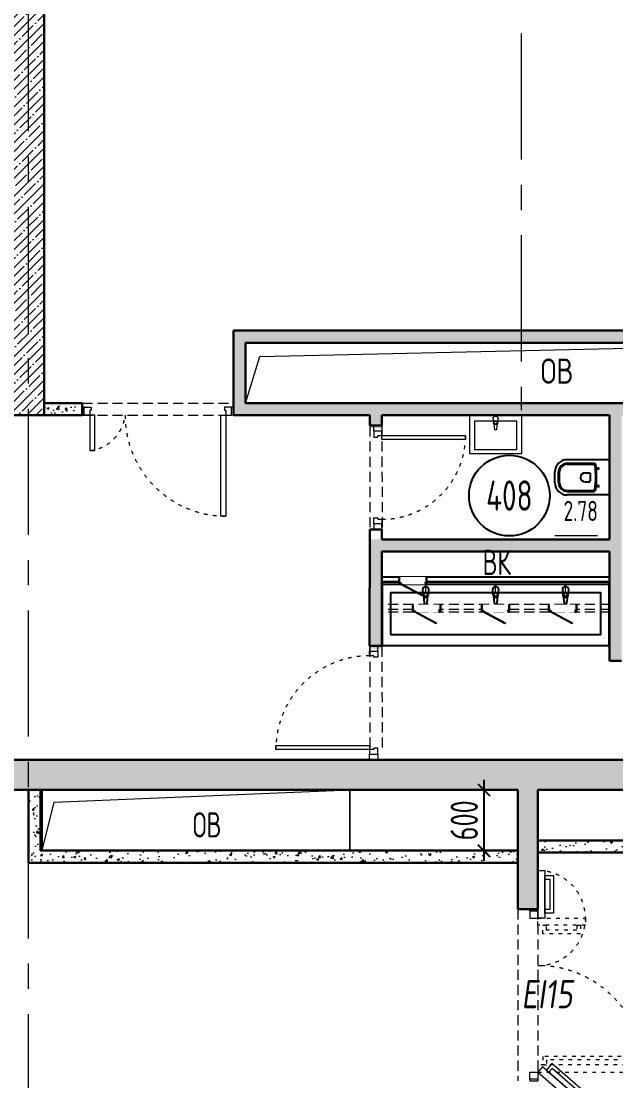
# Model space of a CAD drawing. Header units: millimetres. Extents: x -265044 to 366616, y 0 to 292181.
# Drawn here: x 237623 to 243518, y 71983 to 82486 of the extents above; entities that cross this region are included whole.
import ezdxf
from ezdxf import colors
from ezdxf.entities.mleader import LeaderData, LeaderLine
from ezdxf.enums import TextEntityAlignment as Align
from ezdxf.math import Vec2, Vec3

# ---------------------------------------------------------------- set-up
doc = ezdxf.new("R2010")
doc.units = ezdxf.units.MM
doc.header["$MEASUREMENT"] = 0
doc.set_wipeout_variables(frame=1)
doc.header["$PDMODE"] = 3
doc.header["$PDSIZE"] = -4
for name, pattern in [('ACAD_ISO03W100', [30, 12, -18]), ('ADSK_Штриховая_ш2 п1', [3, 2, -1]), ('CENTER', [2, 1.25, -0.25, 0.25, -0.25])]:
    doc.linetypes.add(name, pattern=pattern)
doc.layers.get('0').update_dxf_attribs({"color": 250, "lineweight": 9})
doc.layers.get('Defpoints').update_dxf_attribs({"color": 6})
for name, color, linetype, lineweight in [('_TEXT', 189, 'Continuous', 30), ('АР_Двери', 5, 'Continuous', 18), ('АР_Маркер экспликации', 239, 'Continuous', 13), ('АР_Номер помещения', 1, 'Continuous', 25), ('АР_Оси', 193, 'Continuous', 9), ('АР_Отметки', 250, 'Continuous', 15), ('АР_Перегородки газоблок', 165, 'Continuous', 30), ('АР_Перегородки газоблок_Штрих', 165, 'Continuous', 5), ('АР_Помещения_площадь', 19, 'Continuous', 9), ('АР_Сущ Несущая стена', 202, 'Continuous', 30), ('АР_тонкая линия', 250, 'Continuous', 0), ('АР_Штриховка монолит', 250, 'Continuous', 9), ('Размер шахт', 95, 'Continuous', 9), ('Эвакуация', 7, 'Continuous', 9)]:
    doc.layers.add(name, color=color, linetype=linetype, lineweight=lineweight)
doc.layers.add('АР_Отверстия', color=251, linetype='Continuous')
doc.layers.add('ТХ_сантехника', color=253, linetype='Continuous')
doc.layers.add('АР_ПБ_Двери', color=7, linetype='Continuous', lineweight=15, true_color=0xdb0000)
doc.styles.add('ICOCPEUR', font='isocpeur.ttf')
doc.styles.add('ISOCPEUR', font='isocpeur.ttf', dxfattribs={"width": 0.7})
doc.styles.get("Standard").update_dxf_attribs({"font": 'isocpeur.ttf'})
doc.styles.add('Архитект', font='isocpeur.ttf', dxfattribs={"width": 0.8, "oblique": 8})
doc.dimstyles.new('R_100', dxfattribs={"dimtxt": 270, "dimasz": 120, "dimexe": 100, "dimexo": 0, "dimgap": 60, "dimtad": 1, "dimdec": 0, "dimrnd": 5, "dimzin": 0, "dimdsep": 46, "dimtxsty": 'ISOCPEUR', "dimblk": 'ARCHTICK', "dimcen": 0, "dimdle": 100, "dimclrd": 256, "dimclre": 256, "dimclrt": 256, "dimadec": 0, "dimazin": 0, "dimtfac": 2, "dimtdec": 0, "dimtofl": 0, "dimtmove": 1, "dimatfit": 3, "dimfxl": 1, "dimtvp": 3, "dimtolj": 1, "dimtzin": 0, "dimarcsym": 0})
pattern_1 = [(50, (0, 0), (215.17805, -18.82564), [22.5, -247.5]), (355, (0, 0), (-41.6254, 225.65764), [18, -198]), (100.45144, (17.93, -1.57), (173.55265, 206.832), [19.12206, -210.34263]), (46.1842, (0, 60), (320.1724, -49.65578), [33.75, -371.25]), (96.63564, (26.68, 55.86), (280.3986, 292.23558), [28.6831, -315.51413]), (351.18416, (0, 60), (280.3986, 292.2356), [27, -297]), (21, (30, 45), (179.07212, -120.78567), [22.5, -247.5]), (326, (30, 45), (72.9946, 217.54501), [18, -198]), (71.451445, (44.92, 34.93), (252.06671, 96.75935), [19.12206, -210.34263]), (37.5, (0, 0), (3.647957, 99.868156), [0, -195.6, 0, -201, 0, -198.75]), (7.5, (0, 0), (78.92086, 118.323514), [0, -114.6, 0, -191.1, 0, -75.75]), (327.5, (-66.9, 0), (160.14673, -6.766462), [0, -75, 0, -234, 0, -310.5]), (317.5, (-96.9, 0), (174.95585, 30.031495), [0, -97.5, 0, -155.4, 0, -220.5])]

# ---------------------------------------------------------------- blocks, each defined once
blk = doc.blocks.new('Полуторная_на лестницу')
at = {"color": 8}
for points in [[(75, 80), (75, 1080), (125, 1080), (125, 80)], [(1375, 430), (1375, 80), (1425, 80), (1425, 430)]]:
    blk.add_lwpolyline(points, close=True, dxfattribs=at)
for points in [[(0, 0), (0, 80), (20, 80), (20, 0), (0, 0)], [(20, 80), (20, 0), (90, 0), (90, 30), (75, 30), (75, 80), (20, 80)], [(1480, 80), (1480, 0), (1410, 0), (1410, 30), (1425, 30), (1425, 80), (1480, 80)], [(1500, 0), (1500, 80), (1480, 80), (1480, 0), (1500, 0)]]:
    blk.add_lwpolyline(points, dxfattribs=at)
at = {"color": 8, "linetype": 'ACAD_ISO03W100', "ltscale": 3}
for centre, radius, start, end in [((75, 80), 1000, 0, 90), ((1465, 40), 392, 95.9075, 174.0925)]:
    blk.add_arc(centre, radius, start, end, dxfattribs=at)
blk = doc.blocks.new('*U196')
at = {"layer": 'АР_Номер помещения', "color": 8}
blk.add_circle((-21216, 2032), 400, dxfattribs=at)
at = {"layer": 'АР_Помещения_площадь', "color": 8}
blk.add_line((-20343, 1633), (-20766, 1633), dxfattribs=at)
at = {"color": 8, "style": 'ISOCPEUR', "width": 0.7, "flags": 1}
blk.add_attdef('КАТЕГОРИЯ', (-499, -2092), '', height=250, dxfattribs=at)
at = {"layer": 'АР_Номер помещения', "color": 8, "style": 'ISOCPEUR', "width": 0.7}
blk.add_attdef('НОМЕР_ПОМЕЩЕНИЯ', text='', height=300, dxfattribs=at).set_placement((-21216, 2032), align=Align.MIDDLE_CENTER)
at = {"layer": 'АР_Помещения_площадь', "color": 8, "style": 'ISOCPEUR', "width": 0.7}
blk.add_attdef('ПЛОЩАДЬ_ПОМЕЩЕНИЯ', text='', height=200, dxfattribs=at).set_placement((-20339, 1879), align=Align.MIDDLE_RIGHT)
at = {"layer": 'АР_Помещения_площадь', "color": 8, "lineweight": 30, "width": 0.7, "flags": 104}
blk.add_attdef('ИМЯ_ПОМЕЩЕНИЯ', text='', height=100, dxfattribs=at).set_placement((158, 1217), align=Align.MIDDLE_CENTER)
blk = doc.blocks.new('*U182')
at = {"layer": 'АР_Номер помещения', "color": 8}
blk.add_circle((-19205, -457), 400, dxfattribs=at)
at = {"layer": 'АР_Помещения_площадь', "color": 8}
blk.add_line((-15049, -4015), (-15471, -4015), dxfattribs=at)
at = {"color": 8, "style": 'ISOCPEUR', "width": 0.7, "flags": 1}
blk.add_attdef('КАТЕГОРИЯ', (-499, -2092), '', height=250, dxfattribs=at)
at = {"layer": 'АР_Номер помещения', "color": 8, "style": 'ISOCPEUR', "width": 0.7}
blk.add_attdef('НОМЕР_ПОМЕЩЕНИЯ', text='', height=300, dxfattribs=at).set_placement((-19205, -457), align=Align.MIDDLE_CENTER)
at = {"layer": 'АР_Помещения_площадь', "color": 8, "lineweight": 30, "width": 0.7, "flags": 104}
blk.add_attdef('ИМЯ_ПОМЕЩЕНИЯ', text='', height=100, dxfattribs=at).set_placement((158, 1217), align=Align.MIDDLE_CENTER)
at = {"layer": 'АР_Помещения_площадь', "color": 8, "style": 'ISOCPEUR', "width": 0.7}
blk.add_attdef('ПЛОЩАДЬ_ПОМЕЩЕНИЯ', text='', height=200, dxfattribs=at).set_placement((-15044, -3769), align=Align.MIDDLE_RIGHT)
blk = doc.blocks.new('_DotSmall')
at = {"color": 8, "linetype": 'ByBlock', "const_width": 0.5}
blk.add_lwpolyline([(-0.0625, 0, 1), (0.0625, 0, 1)], format="xyb", close=True, dxfattribs=at)
blk = doc.blocks.new('_ArchTick')
at = {"color": 8, "linetype": 'ByBlock', "const_width": 0.15}
blk.add_lwpolyline([(-0.5, -0.5), (0.5, 0.5)], dxfattribs=at)
blk = doc.blocks.new('*D783')
at = {"layer": 'Defpoints', "color": 0, "lineweight": 13, "ltscale": 100, "transparency": 16777216}
for p in [(242546, 74866), (242211, 74264), (242546, 74264)]:
    blk.add_point(p, dxfattribs=at)
at = {"layer": 'Размер шахт', "color": 8, "lineweight": -2, "ltscale": 100, "transparency": 16777216}
for p, q in [((242211, 74966), (242211, 74164)), ((242546, 74866), (242111, 74866)), ((242546, 74264), (242111, 74264))]:
    blk.add_line(p, q, dxfattribs=at)
at = {"layer": 'Размер шахт', "color": 8, "lineweight": -2, "ltscale": 100, "transparency": 16777216, "xscale": 120, "yscale": 120, "zscale": 120}
for p, rotation in [((242211, 74866), 90), ((242211, 74264), 270)]:
    blk.add_blockref('_ArchTick', p, dxfattribs=dict(at, rotation=rotation))
at = {"layer": 'Размер шахт', "color": 8, "ltscale": 100, "transparency": 16777216, "insert": (242016, 74565), "char_height": 270, "attachment_point": 5, "rotation": 90, "style": 'ISOCPEUR'}
blk.add_mtext('\\A1;600', dxfattribs=at)
blk = doc.blocks.new('Из_буфера27431')
at = {"color": 8, "linetype": 'Continuous', "lineweight": 5}
for p, q in [((-139, 11), (-86, 18)), ((-139, 11), (-86, 18)), ((-76, 21), (-34, 25)), ((-76, 21), (-34, 25)), ((-59, 14), (-74, 14)), ((-59, 14), (-74, 14)), ((-59, -14), (-59, 14)), ((-59, -14), (-59, 14)), ((-86, -18), (-139, -11)), ((-86, -18), (-139, -11)), ((-34, -25), (-76, -21)), ((-34, -25), (-76, -21)), ((-74, -14), (-59, -14)), ((-74, -14), (-59, -14))]:
    blk.add_line(p, q, dxfattribs=at)
for points in [[(0, -260), (-380, -260), (-380, 260), (0, 260)], [(-59, -210), (-339, -210), (-339, 210), (-59, 210)], [(-59, -210), (-339, -210), (-339, 210), (-59, 210)]]:
    blk.add_lwpolyline(points, close=True, dxfattribs=at)
for centre, radius, start, end in [((-137, 0), 11.2, 97.1389, 262.8611), ((-137, 0), 11.2, 97.1389, 262.8611), ((-74, 0), 21.1, 122.771, 237.229), ((-74, 0), 21.1, 122.771, 237.229), ((-74, 0), 13.6, 90, 270), ((-74, 0), 13.6, 90, 270), ((-74, 0), 21.1, 95.1696, 122.771), ((-74, 0), 21.1, 95.1696, 122.771), ((-34, 0), 25, 270, 90), ((-34, 0), 25, 270, 90), ((-74, 0), 21.1, 237.229, 264.8304), ((-74, 0), 21.1, 237.229, 264.8304)]:
    blk.add_arc(centre, radius, start, end, dxfattribs=at)
blk = doc.blocks.new('унитаз поликлиники')
at = {"color": 8}
for p, q in [((0, 175), (0, -175)), ((0, 175), (420, 175)), ((420, 139), (150, 139)), ((420, 129), (157, 129)), ((126, 87), (100, 87)), ((112, 73), (112, 100)), ((192, -34), (192, 34)), ((242, 44), (202, 44)), ((494, 57), (494, -57)), ((504, 55), (504, -55)), ((540, 55), (540, -55)), ((126, -87), (99, -86)), ((112, -73), (112, -100)), ((242, -44), (202, -44)), ((0, -175), (420, -175)), ((420, -139), (148, -139)), ((420, -129), (155, -129))]:
    blk.add_line(p, q, dxfattribs=at)
for centre, radius, start, end in [((420, 55), 120, 0, 90), ((420, 55), 83.5, 359.8619, 90.3335), ((420, 55), 74, 0, 90), ((242, 0), 43.7, 270, 90), ((420, -55), 120, 270, 0), ((420, -55), 84, 270, 0), ((420, -55), 74, 270, 358.4018)]:
    blk.add_arc(centre, radius, start, end, dxfattribs=at)
at = {"color": 8, "extrusion": (0, 0, -1)}
for centre, major_axis, ratio, start_param, end_param in [((1158, 0), (-731, -726), 0.993775, 0.659849, 0.910919), ((984, 0), (-23, -941), 0.89728, 1.422258, 1.677847), ((150, 127), (-5.6, -10.5), 0.821373, 1.269211, 2.570669), ((154, 120), (-5.61, -7.72), 0.798093, 1.232924, 2.686723), ((112, 87), (3.55, 3.55), 1, 5.504025, 11.78721), ((202, -33), (4.12, -9.49), 0.964797, 0.42926, 1.943413), ((148, -127), (5.4, -10.4), 0.836443, 0.56114, 1.877577), ((155, -117), (5.3, -10.4), 0.842984, 0.549902, 1.8819)]:
    blk.add_ellipse(centre, major_axis=major_axis, ratio=ratio, start_param=start_param, end_param=end_param, dxfattribs=at)
at = {"color": 8}
for centre, major_axis, ratio, start_param, end_param in [((202, 33), (4.12, 9.49), 0.964797, 0.42926, 1.943413), ((112, -87), (3.54, -3.55), 1, 5.504025, 11.78721)]:
    blk.add_ellipse(centre, major_axis=major_axis, ratio=ratio, start_param=start_param, end_param=end_param, dxfattribs=at)
blk = doc.blocks.new('*U986')
at = {"color": 8}
for points in [[(-55, -80), (-55, 0), (-115, 0), (-115, -40), (-100, -40), (-100, -80), (-55, -80)], [(0, 0), (0, -80), (-55, -80), (-55, 0), (0, 0)], [(-1130, 0), (-1130, -80), (-1075, -80), (-1075, 0), (-1130, 0)], [(-1075, -80), (-1075, 0), (-1015, 0), (-1015, -40), (-1030, -40), (-1030, -80), (-1075, -80)]]:
    blk.add_lwpolyline(points, dxfattribs=at)
blk.add_lwpolyline([(-100, -80), (-100, -1010), (-140, -1010), (-140, -80)], close=True, dxfattribs=at)
at = {"color": 8, "linetype": 'ACAD_ISO03W100', "ltscale": 3}
blk.add_arc((-100, -80), 930, 180, 270, dxfattribs=at)
blk = doc.blocks.new('*U1004')
at = {"color": 8}
blk.add_lwpolyline([(100, 80), (100, 910), (140, 910), (140, 80)], close=True, dxfattribs=at)
for points in [[(0, 0), (0, 80), (55, 80), (55, 0), (0, 0)], [(55, 80), (55, 0), (115, 0), (115, 40), (100, 40), (100, 80), (55, 80)], [(975, 80), (975, 0), (915, 0), (915, 40), (930, 40), (930, 80), (975, 80)], [(1030, 0), (1030, 80), (975, 80), (975, 0), (1030, 0)]]:
    blk.add_lwpolyline(points, dxfattribs=at)
at = {"color": 8, "linetype": 'ACAD_ISO03W100', "ltscale": 3}
blk.add_arc((100, 80), 830, 0, 90, dxfattribs=at)
blk = doc.blocks.new('Из_буфера31843')
at = {"color": 8}
for p, q in [((355.9, 103.6), (351.9, 61.7)), ((365.8, 166.1), (359.2, 113.1)), ((363.3, 86.6), (363.3, 101.5)), ((390.5, 86.6), (363.3, 86.6)), ((394.6, 113.1), (388, 166.1)), ((390.5, 101.5), (390.5, 86.6)), ((401.9, 61.7), (397.9, 103.6)), ((905.9, 103.6), (901.9, 61.7)), ((915.8, 166.1), (909.2, 113.1)), ((913.3, 86.6), (913.3, 101.5)), ((940.5, 86.6), (913.3, 86.6)), ((944.6, 113.1), (938, 166.1)), ((940.5, 101.5), (940.5, 86.6)), ((951.9, 61.7), (947.9, 103.6)), ((1455.8, 103.6), (1451.8, 61.7)), ((1465.7, 166.1), (1459.1, 113.1)), ((1463.2, 86.6), (1463.2, 101.5)), ((1490.4, 86.6), (1463.2, 86.6)), ((1494.5, 113.1), (1487.9, 166.1)), ((1490.4, 101.5), (1490.4, 86.6)), ((1501.8, 61.7), (1497.8, 103.6))]:
    blk.add_line(p, q, dxfattribs=at)
at = {"color": 8, "lineweight": 13, "ltscale": 500}
for p, q in [((376.9, 85), (376.9, 22.5)), ((926.9, 85), (926.9, 22.5)), ((1476.9, 85), (1476.9, 22.5))]:
    blk.add_line(p, q, dxfattribs=at)
at = {"color": 8}
for points in [[(1819.9, 500), (33.9, 500), (33.9, 0), (1819.9, 0)], [(1754.9, 415), (98.9, 415), (98.9, 85), (1754.9, 85)]]:
    blk.add_lwpolyline(points, close=True, dxfattribs=at)
for centre, major_axis, start_param, end_param in [((376.9, 164.7), (-7.91, 7.91), 4.051589, 6.943986), ((926.9, 164.7), (-7.91, 7.91), 4.051589, 6.943986), ((1476.8, 164.7), (-7.91, 7.91), 4.051589, 6.943986), ((376.9, 101.7), (-14.9, -14.9), -1.35736, -0.875625), ((376.9, 101.7), (-14.9, 14.9), 4.498953, 6.496621), ((376.9, 101.5), (-9.62, 9.62), 3.926991, 7.068583), ((376.9, 101.7), (-14.9, 14.9), 4.017217, 4.498953), ((926.9, 101.7), (-14.9, -14.9), -1.35736, -0.875625), ((926.9, 101.7), (-14.9, 14.9), 4.498953, 6.496621), ((926.9, 101.5), (-9.62, 9.62), 3.926991, 7.068583), ((926.9, 101.7), (-14.9, 14.9), 4.017217, 4.498953), ((1476.8, 101.7), (-14.9, -14.9), -1.35736, -0.875625), ((1476.8, 101.7), (-14.9, 14.9), 4.498953, 6.496621), ((1476.8, 101.5), (-9.62, 9.62), 3.926991, 7.068583), ((1476.8, 101.7), (-14.9, 14.9), 4.017217, 4.498953), ((376.9, 61.7), (-17.7, -17.7), -0.785398, 2.356194), ((926.9, 61.7), (-17.7, -17.7), -0.785398, 2.356194), ((1476.8, 61.7), (-17.7, -17.7), -0.785398, 2.356194)]:
    blk.add_ellipse(centre, major_axis=major_axis, ratio=1, start_param=start_param, end_param=end_param, dxfattribs=at)
blk = doc.blocks.new('дв.1700')
at = {"layer": 'АР_Двери', "color": 8}
for points in [[(-87, 0), (-87, -80), (-70, -80), (-70, 0), (-87, 0)], [(-70, -80), (-70, 0), (0, 0), (0, -30), (0, -30), (0, -80), (-70, -80)], [(1596, -80), (1596, 0), (1526, 0), (1526, -30), (1526, -30), (1526, -80), (1596, -80)], [(1613, 0), (1613, -80), (1596, -80), (1596, 0), (1613, 0)]]:
    blk.add_lwpolyline(points, dxfattribs=at)
for points in [[(0, -80), (-692, -876), (-639, -922), (53, -126)], [(1997, -150), (1526, -150), (1526, -80), (1997, -80)], [(20, -164), (-606, -884), (-542, -940), (84, -219)], [(-3, -190), (-583, -858), (-546, -890), (35, -223)], [(1947, -235), (1576, -235), (1576, -150), (1947, -150)], [(1912, -200), (1611, -200), (1611, -150), (1912, -150)]]:
    blk.add_lwpolyline(points, close=True, dxfattribs=at)
at = {"layer": 'АР_Двери', "color": 8, "linetype": 'ACAD_ISO03W100', "ltscale": 3}
for points in [[(0, -80), (0, -1135), (70, -1135), (70, -80)], [(1456, -551), (1456, -80), (1526, -80), (1526, -551)]]:
    blk.add_lwpolyline(points, close=True, dxfattribs=at)
for points in [[(70, -1050), (70, -1085), (155, -1085), (155, -130), (70, -130), (70, -165)], [(70, -1050), (120, -1050), (120, -165), (70, -165)], [(1456, -466), (1456, -501), (1371, -501), (1371, -130), (1456, -130), (1456, -165)], [(1456, -466), (1406, -466), (1406, -165), (1456, -165)]]:
    blk.add_lwpolyline(points, dxfattribs=at)
for centre, radius, start, end in [((0, -80), 1055, 229, 0), ((1526, -80), 471, 180, 351.4758)]:
    blk.add_arc(centre, radius, start, end, dxfattribs=at)
blk = doc.blocks.new('A$Cf7807619')
at = {"layer": 'АР_Перегородки газоблок', "color": 8, "lineweight": 25, "ltscale": 100}
for points in [[(0, -250), (2257, -250)], [(0, -300), (2257, -300)], [(2257, -325), (0, -325)]]:
    blk.add_lwpolyline(points, dxfattribs=at)
blk = doc.blocks.new('*U1544')
at = {"color": 8}
blk.add_wipeout([(-565, 60), (445, 60), (445, -218), (-565, -218)], dxfattribs=at)
for p, q in [((-530, 60), (-565, 60)), ((-550, 60), (-550, -10)), ((-550, -10), (-550, 60)), ((-510, 60), (-530, 60)), ((-510, 20), (-510, 60)), ((-500, 20), (-510, 20)), ((-500, -10), (-500, 20)), ((380, -10), (380, 20)), ((380, 20), (390, 20)), ((390, 20), (390, 60)), ((390, 60), (410, 60)), ((410, 60), (445, 60)), ((430, 60), (430, -10)), ((430, -10), (430, 60)), ((-565, -10), (-530, -10)), ((-530, -10), (-500, -10)), ((410, -10), (380, -10)), ((445, -10), (410, -10))]:
    blk.add_line(p, q, dxfattribs=at)
at = {"color": 8, "lineweight": 30}
for p, q in [((-565, 60), (-565, -218)), ((445, 60), (445, -218))]:
    blk.add_line(p, q, dxfattribs=at)
at = {"color": 8}
blk.add_lwpolyline([(389, 60), (370, 25), (-424, 448), (-406, 483)], close=True, dxfattribs=at)

msp = doc.modelspace()

# ---------------------------------------------------------------- hatches: boundary and pattern name
at = {"layer": 'АР_Перегородки газоблок_Штрих', "ltscale": 100}
h = msp.add_hatch(dxfattribs=at)
h.set_pattern_fill('AR-CONC', color=8, scale=30)
h.set_pattern_definition([(50, (0, 100), (215.17805, -18.82564), [22.5, -247.5]), (355, (0, 100), (-41.6254, 225.65764), [18, -198]), (100.45144, (17.93, 98.43), (173.55265, 206.832), [19.12206, -210.34263]), (46.1842, (0, 160), (320.1724, -49.65578), [33.75, -371.25]), (96.63564, (26.68, 155.86), (280.3986, 292.23558), [28.6831, -315.51413]), (351.18416, (0, 160), (280.3986, 292.2356), [27, -297]), (21, (30, 145), (179.07212, -120.78567), [22.5, -247.5]), (326, (30, 145), (72.9946, 217.54501), [18, -198]), (71.451445, (44.92, 134.93), (252.06671, 96.75935), [19.12206, -210.34263]), (37.5, (0, 100), (3.647957, 99.868156), [0, -195.6, 0, -201, 0, -198.75]), (7.5, (0, 100), (78.92086, 118.323514), [0, -114.6, 0, -191.1, 0, -75.75]), (327.5, (-66.9, 100), (160.14673, -6.766462), [0, -75, 0, -234, 0, -310.5]), (317.5, (-96.9, 100), (174.95585, 30.031495), [0, -97.5, 0, -155.4, 0, -220.5])])
h.paths.add_polyline_path([(246375.6, 79418.4), (239728.5, 79418.4), (239728.5, 78580.3), (239848.5, 78580.3), (239848.5, 79298.5), (246375.6, 79298.5)])
h = msp.add_hatch(dxfattribs=at)
h.set_pattern_fill('AR-CONC', color=8, scale=30)
h.set_pattern_definition(pattern_1)
h.paths.add_polyline_path([(238228.5, 78700.3), (237850.6, 78700.3), (237850.6, 78643.3), (237850.6, 78580.3), (238228.5, 78580.3)])
h = msp.add_hatch(dxfattribs=at)
h.set_pattern_fill('AR-CONC', color=8, scale=30)
h.set_pattern_definition(pattern_1)
h.paths.add_polyline_path([(241078.3, 77348.7), (243455.3, 77348.7), (243455.3, 78580.3), (241198.2, 78580.3), (241197.9, 78448.6), (241077.9, 78448.9), (241078.2, 78580.3), (239728.5, 78580.3), (239728.5, 78700.3), (246222.9, 78700.4), (246375.6, 78700.4), (246375.6, 78580.4), (243575.3, 78580.3), (243575.3, 76146.4), (243460.2, 76146.4), (243455.3, 76151.3), (243455.3, 77228.7), (241198.3, 77228.7), (241197.9, 76265.7), (241077.9, 76265.7)])
h = msp.add_hatch(dxfattribs=at)
h.set_pattern_fill('AR-CONC', color=8, scale=30)
h.set_pattern_definition(pattern_1)
h.paths.add_polyline_path([(237725.5, 74364.5), (237695.6, 74364.5), (237695.6, 74865.7), (237815.6, 74865.7), (237815.6, 74264.5), (242545.5, 74264.5), (242545.7, 74144.5), (237725.7, 74144.5)])
h = msp.add_hatch(dxfattribs=at)
h.set_pattern_fill('AR-CONC', color=8, scale=30)
h.set_pattern_definition(pattern_1)
h.paths.add_polyline_path([(242745.5, 74364.5), (244555.6, 74364.5), (244555.6, 74865.7), (244675.6, 74865.7), (244675.6, 74364.5), (244775.5, 74364.5), (244775.7, 74244.5), (242745.7, 74244.5)])
at = {"layer": 'АР_Штриховка монолит', "ltscale": 100}
h = msp.add_hatch(dxfattribs=at)
h.set_pattern_fill('ANSI35', color=8, scale=500)
h.paths.add_polyline_path([(246675.6, 86650.7), (246375.6, 86650.7), (246375.6, 86350.7), (246375.6, 75165.7), (235420.6, 75165.7), (235420.6, 74865.7), (242545.6, 74865.7), (242545.6, 73683.2), (242745.6, 73683.2), (242745.6, 74865.7), (246375.6, 74865.7), (246375.6, 73908.2), (246575.6, 73908.2), (246575.6, 74865.7), (246675.6, 74865.7), (246675.6, 82485.7), (246675.6, 82486), (246675.6, 82686), (246675.6, 82685.7)])
h = msp.add_hatch(dxfattribs=at)
h.set_pattern_fill('ANSI35', color=8, scale=500)
h.paths.add_polyline_path([(237850.6, 86350.7), (237550.6, 86350.7), (237550.6, 78580.3), (237850.6, 78580.3)])

# ---------------------------------------------------------------- linework, layer by layer
at = {"layer": 'АР_Оси', "color": 8, "linetype": 'CENTER', "ltscale": 1000}
for p, q in [((242580.6, 134363.2), (242580.6, 78630.8)), ((237695.6, 53394.4), (237695.6, 87701.9)), ((182446.9, 75165.7), (266044, 75165.7))]:
    msp.add_line(p, q, dxfattribs=at)
at = {"layer": 'АР_Перегородки газоблок', "color": 8, "ltscale": 100}
for p, q in [((246375.6, 79418.5), (239728.5, 79418.5)), ((239728.5, 79418.5), (239728.5, 78700.3)), ((239848.5, 78700.3), (239848.5, 79298.5)), ((239848.5, 79298.5), (240678.7, 79298.5)), ((240248.5, 79298.5), (246375.6, 79298.5)), ((241078.3, 77448.7), (241198.3, 77448.7))]:
    msp.add_line(p, q, dxfattribs=at)
for points in [[(238228.5, 78700.3), (237850.6, 78700.3)], [(238228.5, 78700.3), (238228.5, 78580.3)], [(239728.5, 78580.3), (239728.5, 78700.3)], [(239728.5, 78700.3), (239728.5, 78700.3)], [(240442.5, 78700.3), (239848.5, 78700.3)], [(246375.6, 78700.3), (240248.5, 78700.3)], [(238228.5, 78580.3), (237850.6, 78580.3)], [(241078.2, 78580.3), (239728.5, 78580.3)], [(241078.2, 78580.3), (241078, 78479.3)], [(241198, 78479), (241198.2, 78580.3)], [(243455.3, 78580.4), (241198.2, 78580.4)], [(243455.3, 78580.3), (243455.3, 77348.7)], [(241078, 78479.3), (241198, 78479)], [(241078.3, 77448.7), (241077.9, 76295.7)], [(241198.2, 77348.7), (241198.3, 77448.7)], [(243455.3, 77348.7), (241198.2, 77348.7)], [(241197.9, 76295.7), (241198.2, 77228.7)], [(243455.3, 77228.7), (241198.3, 77228.7)], [(243455.3, 77228.7), (243455.3, 76146.4)], [(241077.9, 76295.7), (241197.9, 76295.7)], [(243455.3, 76146.4), (243575.3, 76146.4)], [(237695.6, 74865.7), (237695.6, 74144.5), (242545.6, 74144.5)], [(237815.6, 74865.7), (237815.6, 74264.5), (242545.6, 74264.5)], [(244555.6, 74364.5), (242745.6, 74364.5)], [(242745.6, 74244.5), (244775.6, 74244.5)]]:
    msp.add_lwpolyline(points, dxfattribs=at)
at = {"layer": 'АР_Сущ Несущая стена', "color": 8, "ltscale": 100}
for p, q in [((237850.6, 86350.7), (237850.6, 78580.3)), ((237550.6, 78580.3), (237850.6, 78580.3)), ((235420.6, 75165.7), (246375.6, 75165.7)), ((235420.6, 74865.7), (242545.6, 74865.7)), ((242545.6, 74865.7), (242545.6, 73683.2)), ((242745.6, 74865.7), (246375.6, 74865.7)), ((242745.6, 74865.7), (242745.6, 73683.2)), ((242745.6, 73683.2), (242545.6, 73683.2))]:
    msp.add_line(p, q, dxfattribs=at)
at = {"layer": 'АР_тонкая линия', "color": 8, "linetype": 'ADSK_Штриховая_ш2 п1', "ltscale": 50}
for p, q in [((238228.5, 78700.5), (239728.5, 78700.5)), ((238228.5, 78580.5), (239728.5, 78580.5)), ((241078.6, 78469.4), (241078.3, 77439.4)), ((241198.6, 78469.7), (241201.8, 77439.4)), ((241078.6, 76286.1), (241078.3, 75256.1)), ((241198.6, 76286.4), (241201.8, 75256.1)), ((242545.6, 73683.2), (242545.6, 71983.2)), ((242745.6, 73683.2), (242745.6, 71983.2))]:
    msp.add_line(p, q, dxfattribs=at)
at = {"layer": 'АР_тонкая линия', "color": 8, "ltscale": 100}
msp.add_lwpolyline([(239848.5, 78700.3), (239987.6, 79162.4), (245977.1, 79298.5)], dxfattribs=at)
at = {"layer": 'АР_тонкая линия', "color": 8, "linetype": 'ADSK_Штриховая_ш2 п1', "ltscale": 50}
for points in [[(243461.2, 76703), (241198.3, 76703.1)], [(243461.2, 76653), (241198.3, 76653.1)], [(243461.2, 76628), (241198.3, 76628.1)]]:
    msp.add_lwpolyline(points, dxfattribs=at)
at = {"layer": 'Эвакуация', "color": 8, "lineweight": 18}
for p, q in [((240880.6, 74865.7), (237830.6, 74865.7)), ((237830.6, 74865.7), (237830.6, 74265.7)), ((240880.6, 74865.7), (237830.6, 74865.7)), ((237830.6, 74865.7), (237830.6, 74265.7)), ((237950.6, 74745.7), (240880.6, 74865.7)), ((240880.6, 74265.7), (240880.6, 74865.7)), ((237830.6, 74265.7), (237950.6, 74745.7)), ((237830.6, 74265.7), (240880.6, 74265.7))]:
    msp.add_line(p, q, dxfattribs=at)
at = {"layer": 'Эвакуация', "color": 8}
for p, q in [((237830.6, 74265.7), (237830.6, 74865.7)), ((237830.6, 74865.7), (240880.6, 74865.7)), ((240880.6, 74865.7), (240880.6, 74265.7)), ((240880.6, 74265.7), (237830.6, 74265.7))]:
    msp.add_line(p, q, dxfattribs=at)

# ---------------------------------------------------------------- block references
at = {"layer": '_TEXT', "color": 8, "ltscale": 500}
msp.add_blockref('A$Cf7807619', (241198.3, 77228.7), dxfattribs=at)
at = {"layer": 'АР_Двери', "color": 8}
for name, p, rotation in [('Полуторная_на лестницу', (239728.5, 78660.3), 180), ('*U1004', (241118.3, 78478.7), 270), ('*U986', (241157.9, 75165.7), 270), ('дв.1700', (242665.6, 72070.2), 90.00000000000001)]:
    msp.add_blockref(name, p, dxfattribs=dict(at, rotation=rotation))
at = {"layer": 'АР_Маркер экспликации', "color": 8}
ref = msp.add_blockref('*U182', (261149.9, 83599.9), dxfattribs=at)
ref.add_attrib('НОМЕР_ПОМЕЩЕНИЯ', '407', dxfattribs={"layer": 'АР_Номер помещения', "color": 8, "height": 300, "style": 'ISOCPEUR', "width": 0.7}).set_placement((241944.9, 83143), align=Align.MIDDLE_CENTER)
ref.add_attrib('ПЛОЩАДЬ_ПОМЕЩЕНИЯ', '60.45', dxfattribs={"layer": 'АР_Помещения_площадь', "color": 8, "height": 200, "style": 'ISOCPEUR', "width": 0.7}).set_placement((246105.8, 79831.2), align=Align.MIDDLE_RIGHT)
ref = msp.add_blockref('*U196', (263679, 75752.1), dxfattribs=at)
ref.add_attrib('НОМЕР_ПОМЕЩЕНИЯ', '408', dxfattribs={"layer": 'АР_Номер помещения', "color": 8, "height": 300, "style": 'ISOCPEUR', "width": 0.7}).set_placement((242462.7, 77783.8), align=Align.MIDDLE_CENTER)
ref.add_attrib('ПЛОЩАДЬ_ПОМЕЩЕНИЯ', '2.78', dxfattribs={"layer": 'АР_Помещения_площадь', "color": 8, "height": 200, "style": 'ISOCPEUR', "width": 0.7}).set_placement((243340.5, 77631.6), align=Align.MIDDLE_RIGHT)
at = {"layer": 'ТХ_сантехника', "color": 8, "ltscale": 100, "xscale": -1, "rotation": 270}
msp.add_blockref('Из_буфера27431', (242326.8, 78580.3), dxfattribs=at)
at = {"layer": 'ТХ_сантехника', "color": 8, "rotation": 180}
msp.add_blockref('унитаз поликлиники', (243455.3, 77964.5), dxfattribs=at)
at = {"layer": 'ТХ_сантехника', "color": 8, "xscale": 1.260064632255755, "yscale": 1.260064632255755, "zscale": 1.260064632255755, "rotation": 180}
msp.add_blockref('Из_буфера31843', (243494.5, 76928.5), dxfattribs=at)

# ---------------------------------------------------------------- texts
at = {"layer": 'АР_Отверстия', "color": 8, "ltscale": 100, "char_height": 250, "attachment_point": 5, "line_spacing_factor": 0.7, "style": 'ICOCPEUR'}
for s, insert in [('\\A1;{\\W0.8;ОВ}', (242934.7, 79017.1)), ('\\A1;{\\W0.7;ВК}', (242338.1, 77120.5)), ('\\A1;{\\W0.7;ОВ}', (239465.3, 74519.8))]:
    msp.add_mtext(s, dxfattribs=dict(at, insert=insert))
at = {"layer": 'АР_ПБ_Двери', "color": 8, "lineweight": 35, "style": 'Архитект', "oblique": 8, "width": 0.8}
msp.add_text('EI15', height=280, dxfattribs=at).set_placement((242583.1, 72702.2))

# ---------------------------------------------------------------- dimensions: what is measured, and where the dimension line sits
at = {"layer": 'Размер шахт', "color": 8, "ltscale": 100}
dim = msp.add_linear_dim(base=(242211.4, 74264.5), p1=(242545.6, 74865.7), p2=(242545.6, 74264.5), angle=90, dimstyle='R_100', override={"dimpost": '\\X', "dimclrd": 8, "dimclre": 8, "dimclrt": 8, "dimfxl": 300, "dimarcsym": 1}, dxfattribs=at)
dim.commit()
dim.dimension.update_dxf_attribs({"geometry": '*D783', "text_midpoint": (242016.4, 74565.1)})

# ---------------------------------------------------------------- leaders
at = {"layer": 'АР_Отметки', "color": 8}
ml = msp.add_multileader_mtext('Standard', dxfattribs=at)
ml.set_content('+9,800', color=8, style='ISOCPEUR')
ml.set_leader_properties(color=8, linetype='Continuous', lineweight=-1)
ml.set_arrow_properties(name='DOTSMALL')
ml.build(insert=Vec2(0, 0))
ml.multileader.update_dxf_attribs({"has_text_frame": 1, "text_left_attachment_type": 4, "text_right_attachment_type": 4, "dogleg_length": 100, "arrow_head_size": 180})
ctx = ml.context
ctx.base_point, ctx.char_height, ctx.arrow_head_size, ctx.landing_gap_size, ctx.plane_origin = Vec3(249563.4, 81908.8), 250, 180, 50, Vec3(249314, 81248)
ctx.left_attachment, ctx.right_attachment = 4, 4
notes = []
notes.append((ctx, [(0, (0, 0, 0), (0, 0), (1, 0), 1, [])]))
ctx.mtext.insert, ctx.mtext.width, ctx.mtext.line_spacing_style, ctx.mtext.flow_direction = Vec3(249613.4, 82242.1), 852.697, 2, 5
ml = msp.add_multileader_mtext('Standard', dxfattribs=at)
ml.set_content('+9,800', color=8, style='ISOCPEUR')
ml.set_leader_properties(color=8, linetype='Continuous', lineweight=-1)
ml.set_arrow_properties(name='DOTSMALL')
ml.build(insert=Vec2(0, 0))
ml.multileader.update_dxf_attribs({"has_text_frame": 1, "text_left_attachment_type": 4, "text_right_attachment_type": 4, "dogleg_length": 100, "arrow_head_size": 180})
ctx = ml.context
ctx.base_point, ctx.char_height, ctx.arrow_head_size, ctx.landing_gap_size, ctx.plane_origin = Vec3(249563.4, 81908.8), 250, 180, 50, Vec3(249314, 81248)
ctx.left_attachment, ctx.right_attachment = 4, 4
notes.append((ctx, [(0, (0, 0, 0), (0, 0), (1, 0), 1, [])]))
ctx.mtext.insert, ctx.mtext.width, ctx.mtext.line_spacing_style, ctx.mtext.flow_direction = Vec3(249613.4, 82242.1), 852.697, 2, 5
ml = msp.add_multileader_mtext('Standard', dxfattribs=at)
ml.set_content('Л.1', color=8, style='ISOCPEUR')
ml.set_leader_properties(color=8, linetype='Continuous', lineweight=-1)
ml.set_arrow_properties(name='DOTSMALL')
ml.build(insert=Vec2(0, 0))
ml.multileader.update_dxf_attribs({"has_text_frame": 1, "text_left_attachment_type": 4, "text_right_attachment_type": 4, "dogleg_length": 100, "arrow_head_size": 180})
ctx = ml.context
ctx.base_point, ctx.char_height, ctx.arrow_head_size, ctx.landing_gap_size, ctx.plane_origin = Vec3(246797.4, 81128.4, 0), 250, 180, 50, Vec3(272187.5, 68886.9, 0)
ctx.left_attachment, ctx.right_attachment = 4, 4
notes.append((ctx, [(0, (0, 0, 0), (0, 0), (1, 0), 1, [])]))
ctx.mtext.insert, ctx.mtext.width, ctx.mtext.line_spacing_style, ctx.mtext.flow_direction = Vec3(246847.4, 81461.7, 0), 852.697, 2, 5
ml = msp.add_multileader_mtext('Standard', dxfattribs=at)
ml.set_content('+11,750', color=8, style='ISOCPEUR')
ml.set_leader_properties(color=8, linetype='Continuous', lineweight=-1)
ml.set_arrow_properties(name='DOTSMALL')
ml.build(insert=Vec2(0, 0))
ml.multileader.update_dxf_attribs({"has_text_frame": 1, "text_left_attachment_type": 4, "text_right_attachment_type": 4, "dogleg_length": 100, "arrow_head_size": 180})
ctx = ml.context
ctx.base_point, ctx.char_height, ctx.arrow_head_size, ctx.landing_gap_size, ctx.plane_origin = Vec3(247705.9, 76291.8), 250, 180, 50, Vec3(248185.1, 73672.7)
ctx.left_attachment, ctx.right_attachment = 4, 4
notes.append((ctx, [(0, (0, 0, 0), (0, 0), (1, 0), 1, [])]))
ctx.mtext.insert, ctx.mtext.width, ctx.mtext.line_spacing_style, ctx.mtext.flow_direction = Vec3(247755.9, 76625.2), 852.697, 2, 5
for ctx, leaders in notes:
    for number, flags, end, landing, length, lines in leaders:
        leader = LeaderData()
        leader.index, (leader.has_last_leader_line, leader.has_dogleg_vector, leader.attachment_direction) = number, flags
        leader.last_leader_point, leader.dogleg_vector, leader.dogleg_length = Vec3(end), Vec3(landing), length
        for number, points, colour, breaks in lines:
            line = LeaderLine()
            line.index, line.vertices, line.color, line.breaks = number, Vec3.list(points), colors.encode_raw_color(colour), breaks
            leader.lines.append(line)
        ctx.leaders.append(leader)

# ---------------------------------------------------------------- next in the draw order: block references
at = {"layer": 'АР_Двери', "color": 8, "xscale": 0.2701273999331003, "yscale": 0.2701273999331003, "zscale": 0.2701273999331003, "rotation": 180.0022807060942}
for p in [(241489.9, 76919.2), (241626.4, 76644.3), (242308.8, 76644.3), (242975.5, 76644.3)]:
    msp.add_blockref('*U1544', p, dxfattribs=at)

doc.saveas('drawing.dxf')
